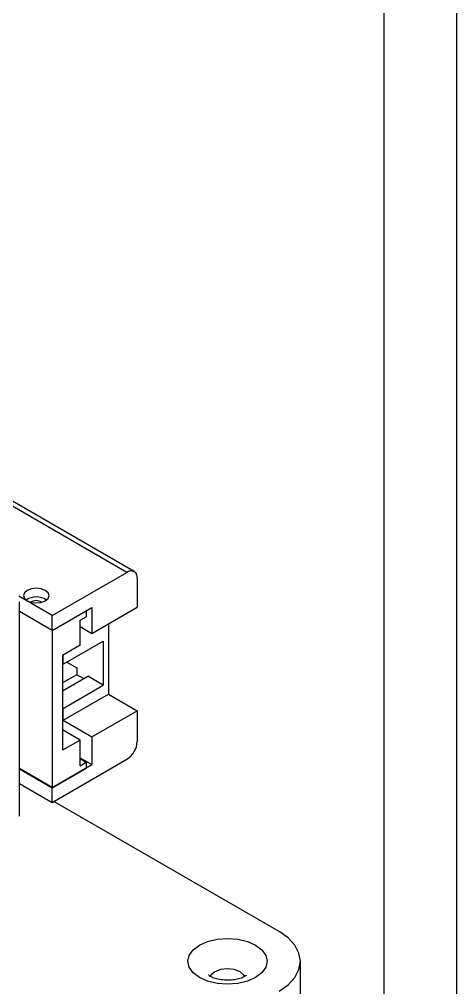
# Model space of a CAD drawing. Header units: millimetres. Extents: x 940 to 1780, y -29 to 565.
# Drawn here: x 1719.9 to 1779.9, y 311.2 to 444 of the extents above; entities that cross this region are included whole.
import ezdxf

# ---------------------------------------------------------------- set-up
doc = ezdxf.new("R2010")
doc.units = ezdxf.units.MM
for name, color, linetype in [('1轮廓实线层', 7, 'Continuous'), ('2细线层', 4, 'Continuous'), ('图框层', 7, 'Continuous')]:
    doc.layers.add(name, color=color, linetype=linetype)

# ---------------------------------------------------------------- blocks, each defined once
blk = doc.blocks.new('ZwmFrameMain_A3^_^无分区图框^_^landscape')
at = {"layer": '1轮廓实线层'}
blk.add_line((390, 287), (390, 0), dxfattribs=at)
at = {"layer": '2细线层'}
blk.add_line((395, 292), (395, -5), dxfattribs=at)

msp = doc.modelspace()

# ---------------------------------------------------------------- linework, layer by layer
at = {"color": 7, "linetype": 'Continuous', "lineweight": 25}
for p, q in [((1734.655, 368.154), (1709.058, 382.931)), ((1735.655, 368.253), (1710.058, 383.03)), ((1724.402, 362.235), (1734.655, 368.154)), ((1736.07, 367.337), (1736.07, 363.376)), ((1724.402, 362.235), (1719.822, 364.879)), ((1719.892, 334.704), (1719.892, 364.1)), ((1724.402, 360.194), (1719.892, 362.797)), ((1724.402, 360.194), (1729.847, 363.337)), ((1724.402, 360.194), (1729.069, 362.888)), ((1729.069, 362.888), (1729.069, 362.071)), ((1729.847, 359.784), (1736.07, 363.376)), ((1729.847, 363.337), (1729.847, 359.784)), ((1724.402, 360.194), (1724.402, 362.235)), ((1728.221, 361.581), (1729.069, 362.071)), ((1728.221, 358.152), (1728.221, 361.581)), ((1724.402, 360.194), (1724.402, 338.604)), ((1728.221, 360.723), (1729.847, 359.784)), ((1732.11, 361.09), (1732.11, 351.454)), ((1728.221, 358.152), (1725.817, 356.764)), ((1725.887, 355.537), (1731.403, 358.721)), ((1731.403, 358.721), (1731.403, 352.679)), ((1725.817, 356.764), (1725.817, 343.748)), ((1725.887, 355.537), (1725.887, 356.805)), ((1725.817, 355.578), (1725.887, 355.537)), ((1726.417, 355.843), (1727.761, 355.067)), ((1727.761, 355.067), (1727.761, 354.107)), ((1727.761, 354.107), (1725.817, 352.985)), ((1725.817, 351.903), (1729.281, 353.904)), ((1728.698, 353.567), (1727.761, 354.107)), ((1731.403, 352.679), (1729.281, 353.904)), ((1725.887, 349.495), (1731.403, 352.679)), ((1725.887, 347.862), (1732.11, 351.454)), ((1732.11, 351.454), (1736.07, 349.168)), ((1725.887, 349.495), (1725.817, 349.536)), ((1725.887, 347.862), (1725.887, 349.495)), ((1729.847, 345.576), (1736.07, 349.168)), ((1736.07, 349.168), (1736.07, 344.963)), ((1725.887, 347.862), (1729.847, 345.576)), ((1728.221, 345.136), (1725.817, 346.524)), ((1729.847, 345.576), (1729.847, 341.779)), ((1728.221, 345.136), (1725.817, 343.748)), ((1728.221, 341.625), (1728.221, 345.136)), ((1724.402, 336.594), (1734.655, 342.513)), ((1724.402, 338.636), (1729.847, 341.779)), ((1728.221, 342.718), (1729.847, 341.779)), ((1728.221, 342.605), (1729.069, 342.115)), ((1728.221, 341.625), (1729.069, 342.115)), ((1729.069, 342.115), (1729.069, 341.298)), ((1724.402, 338.636), (1719.892, 341.239)), ((1719.892, 341.208), (1724.402, 338.604)), ((1724.402, 338.604), (1729.069, 341.298)), ((1719.892, 339.198), (1724.402, 336.594)), ((1724.402, 336.594), (1724.402, 338.636)), ((1755.521, 318.866), (1724.606, 336.712)), ((1758.449, 304.985), (1758.449, 314.784))]:
    msp.add_line(p, q, dxfattribs=at)
at = {"color": 7, "linetype": 'Continuous', "lineweight": 25, "flags": 128}
for points in [[(1723.448, 364.256), (1723.827, 364.583), (1723.96, 364.97), (1723.827, 365.357), (1723.448, 365.684), (1722.88, 365.903), (1722.21, 365.98), (1721.541, 365.903), (1720.973, 365.684), (1720.594, 365.357), (1720.46, 364.97), (1720.594, 364.583), (1720.973, 364.256), (1721.541, 364.037), (1722.21, 363.96), (1722.88, 364.037), (1723.448, 364.256)], [(1744.596, 312.559), (1743.73, 313.211), (1743.185, 313.97), (1742.999, 314.784), (1743.185, 315.598), (1743.73, 316.357), (1744.596, 317.009), (1745.724, 317.509), (1747.039, 317.823), (1748.449, 317.93), (1749.86, 317.823), (1751.174, 317.509), (1752.303, 317.009), (1753.169, 316.357), (1753.714, 315.598), (1753.899, 314.784), (1753.714, 313.97), (1753.169, 313.211), (1752.303, 312.559), (1751.174, 312.059), (1749.86, 311.745), (1748.449, 311.638), (1747.039, 311.745), (1745.724, 312.059), (1744.596, 312.559)], [(1755.521, 310.702), (1756.764, 311.577), (1757.688, 312.575), (1758.257, 313.658), (1758.449, 314.784), (1758.257, 315.91), (1757.688, 316.993), (1756.764, 317.991), (1755.521, 318.866)]]:
    msp.add_lwpolyline(points, dxfattribs=at)
at = {"color": 8, "linetype": 'Continuous', "lineweight": 25, "flags": 128}
msp.add_lwpolyline([(1750.815, 312.702), (1750.713, 312.876), (1750.182, 313.334), (1749.387, 313.641), (1748.449, 313.749), (1747.512, 313.641), (1746.717, 313.334), (1746.186, 312.876), (1746.094, 312.723)], dxfattribs=at)
at = {"color": 7, "linetype": 'Continuous', "lineweight": 25}
for centre, radius, start, end in [((1735.207, 367.477), 0.873, 350.78596, 129.20329), ((1722.21, 362.319), 2.468, 55.67314, 124.32686), ((1722.21, 363.021), 1.261, 54.77704, 125.22296), ((1732.999, 345.103), 3.074, 302.60548, 357.39452)]:
    msp.add_arc(centre, radius, start, end, dxfattribs=at)
msp.add_open_spline([(1751.032, 312.866), (1751.032, 312.865), (1751.032, 312.861), (1750.731, 312.647), (1750.17, 312.419), (1749.393, 312.237), (1748.486, 312.166), (1747.556, 312.228), (1746.754, 312.408), (1746.302, 312.595), (1746.057, 312.727), (1745.879, 312.849), (1745.864, 312.869), (1745.854, 312.881)], degree=3, knots=[0, 0, 0, 0, 0.077512, 0.1760123, 0.2772408, 0.3836099, 0.4950038, 0.6089415, 0.7219699, 0.8213741, 0.8511965, 0.9075321, 1, 1, 1, 1], dxfattribs=at)

# ---------------------------------------------------------------- block references
at = {"layer": '图框层', "xscale": 2, "yscale": 2, "zscale": 2}
msp.add_blockref('ZwmFrameMain_A3^_^无分区图框^_^landscape', (989.892, -18.661), dxfattribs=at)

doc.saveas('drawing.dxf')
